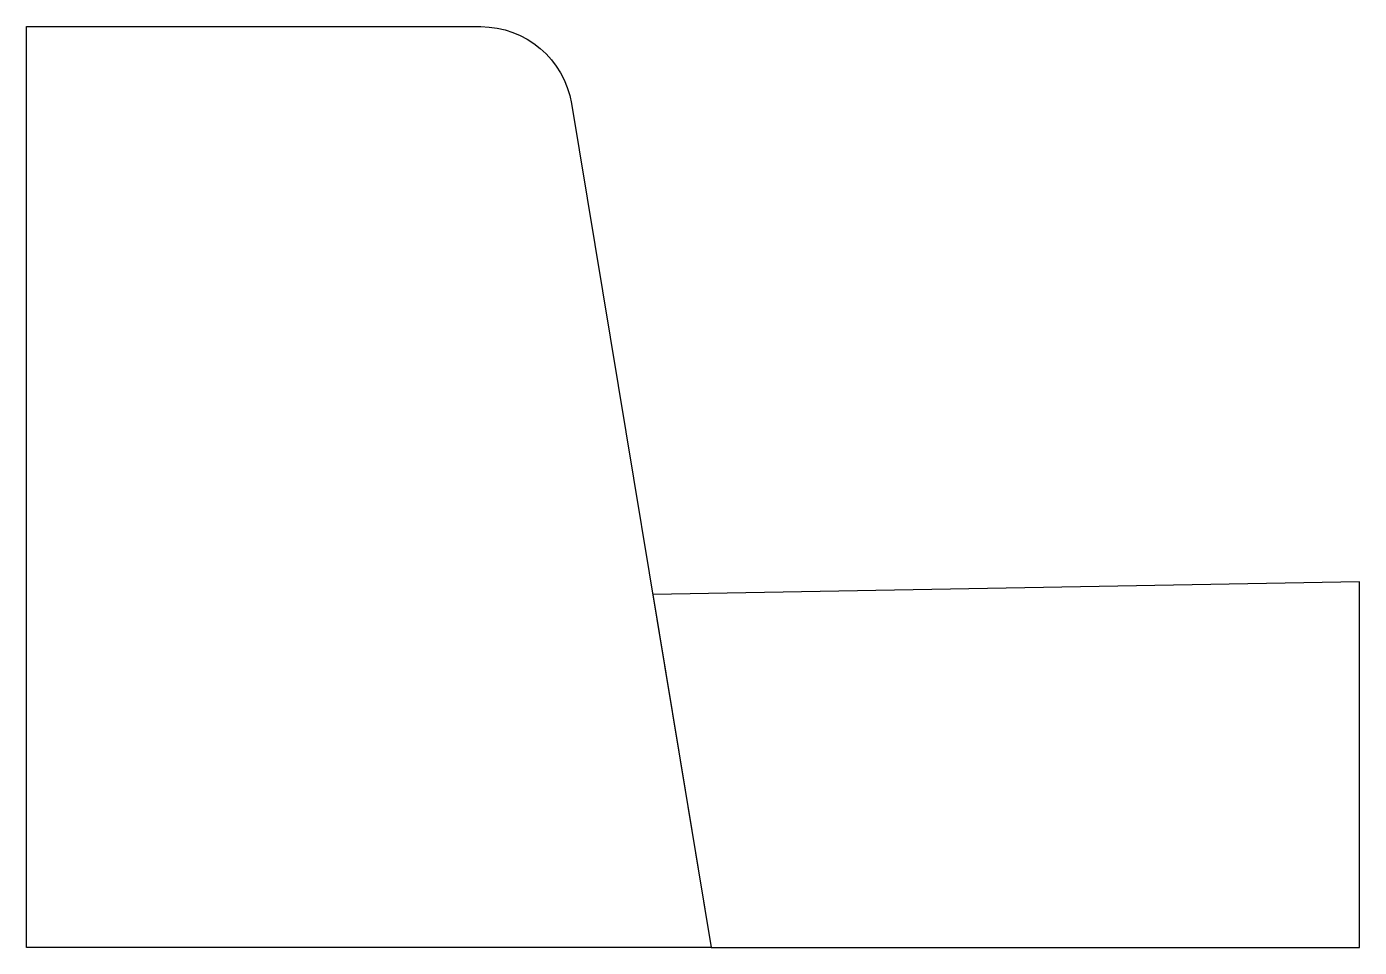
# Model space of a CAD drawing. Header units: inches. Extents: x 0 to 0.302, y 0 to 0.209.
import ezdxf

# ---------------------------------------------------------------- set-up
doc = ezdxf.new("R2010")
doc.units = ezdxf.units.IN
doc.header["$MEASUREMENT"] = 0
doc.layers.add('Default', color=18, linetype='Continuous', true_color=0x000000)

msp = doc.modelspace()

# ---------------------------------------------------------------- linework, layer by layer
at = {"layer": 'Default'}
for points in [[(0.1551323253698626, 0), (0, 0), (0, 0.2086803219488527), (0.1029137187518927, 0.2086803219488527)], [(0.1234672387465565, 0.1912500157396089), (0.1551323253698627, 0)]]:
    msp.add_lwpolyline(points, dxfattribs=at)
msp.add_lwpolyline([(0.1551323253698627, 0), (0.3020131131282828, 0), (0.3020131131282824, 0.0828830311757116), (0.141885932820967, 0.0800052377435844)], close=True, dxfattribs=at)
at = {"layer": 'Default', "extrusion": (0, 0, -1)}
msp.add_arc((-0.1029137187518927, 0.1878469886155187), 0.0208333333333333, 90, 170.5988768324608, dxfattribs=at)

doc.saveas('drawing.dxf')
